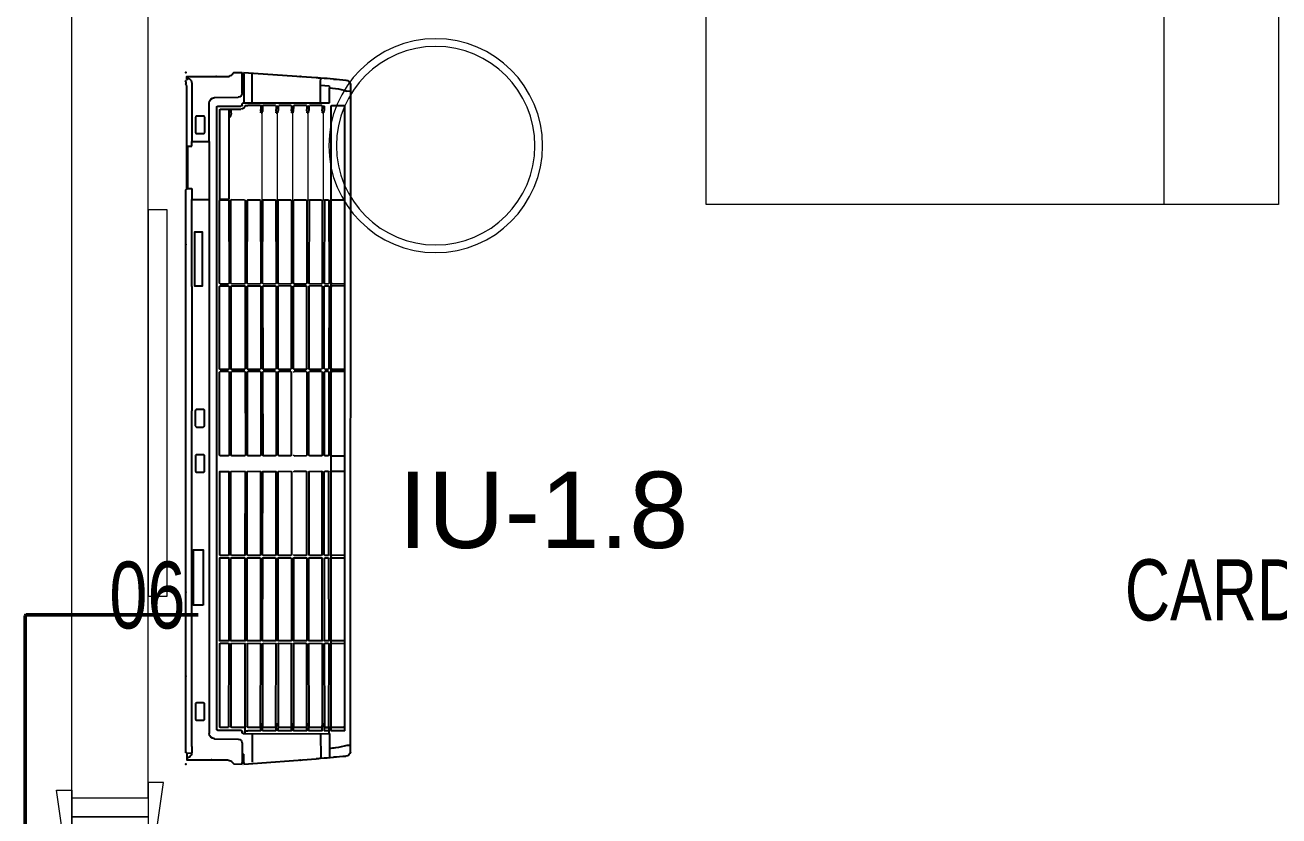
# Model space of a CAD drawing. Header units: millimetres. Extents: x -160614 to 59925, y -157025 to 0.
# Drawn here: x -115069 to -113427, y -108286 to -107251 of the extents above; entities that cross this region are included whole.
import ezdxf

# ---------------------------------------------------------------- set-up
doc = ezdxf.new("R2010")
doc.units = ezdxf.units.MM
doc.header["$LTSCALE"] = 8
doc.linetypes.add('HIDDEN', pattern=[9.525, 6.35, -3.175])
doc.layers.get('0').update_dxf_attribs({"color": 9, "lineweight": 5})
for name, color, linetype, lineweight in [('72_EGR_BASE_TEXT', 9, 'Continuous', 5), ('72_EGR_EQP_TAG', 9, 'Continuous', 5), ('LOADING', 9, 'Continuous', 5), ('Walls', 9, 'Continuous', 5), ('Wooden Joinery', 9, 'Continuous', 5)]:
    doc.layers.add(name, color=color, linetype=linetype, lineweight=lineweight)
for name, color, linetype in [('A-Wall-cmu-patt', 9, 'Continuous'), ('DVM_INDOOR', 9, 'Continuous'), ('DVM_UNIT_BP', 9, 'Continuous'), ('DVM_UNIT_DP', 9, 'Continuous'), ('DVM_UNIT_LP', 9, 'Continuous'), ('REF', 42, 'Continuous')]:
    doc.layers.add(name, color=color, linetype=linetype)
doc.layers.get('0').off()
doc.layers.get('0').freeze()
doc.styles.add('ARIAL', font='arial.ttf')
doc.styles.add('X3G_ENTITY_257CFD', font='swisscl.ttf', dxfattribs={"height": 200})
doc.styles.add('X3G_ENTITY_258862', font='swisscl.ttf', dxfattribs={"height": 200})

# ---------------------------------------------------------------- blocks, each defined once
blk = doc.blocks.new('A$C72370EFE')
at = {"layer": 'Wooden Joinery'}
for p, q in [((-0.01, -0.03), (-0.01, -0.07)), ((0, -0.03), (-0.01, -0.03)), ((0.04, -0.03), (0.05, -0.03)), ((0.05, -0.03), (0.05, -0.07)), ((-0.01, -0.04), (-0.02, -0.04)), ((0.05, -0.04), (0.06, -0.04)), ((-0.01, -0.06), (-0.02, -0.06)), ((0.05, -0.06), (0.06, -0.06)), ((-0.05, -0.07), (-0.05, -0.16)), ((-0.03, -0.07), (-0.03, -0.16)), ((0, -0.07), (-0.01, -0.07)), ((0.04, -0.07), (0.05, -0.07)), ((0.07, -0.07), (0.07, -0.16)), ((0.09, -0.07), (0.09, -0.16)), ((-0.01, -0.17), (-0.02, -0.17)), ((-0.01, -0.17), (-0.01, -0.19)), ((0.05, -0.17), (0.06, -0.17)), ((0.05, -0.17), (0.05, -0.19)), ((-0.01, -0.19), (-0.02, -0.19)), ((0.05, -0.19), (0.06, -0.19))]:
    blk.add_line(p, q, dxfattribs=at)
for centre, radius, start, end in [((-0.02, -0.07), 0.03, 90, 180), ((0.06, -0.07), 0.03, 0, 90), ((-0.02, -0.07), 0.01, 90, 180), ((0.06, -0.07), 0.01, 0, 90), ((-0.02, -0.16), 0.03, 180, 270), ((-0.02, -0.16), 0.01, 180, 270), ((0.06, -0.16), 0.01, 270, 0), ((0.06, -0.16), 0.03, 270, 0)]:
    blk.add_arc(centre, radius, start, end, dxfattribs=at)
blk = doc.blocks.new('A$C5DAD61B4')
at = {"layer": 'Wooden Joinery'}
for points in [[(80, 959.1), (80, 969.1), (10, 979.1), (10, 959.1)], [(940, 959.1), (940, 969.1), (1010, 979.1), (1010, 959.1)], [(70, 859.1), (70, 849.1), (0, 839.1), (0, 859.1)], [(120, 859.1), (120, 0), (80, 0), (80, 859.1)], [(950, 859.1), (950, 849.1), (1020, 839.1), (1020, 859.1)]]:
    blk.add_lwpolyline(points, close=True, dxfattribs=at)
for points in [[(45, 859.1), (45, 959.1), (20, 959.1), (20, 859.1), (45, 859.1)], [(45, 859.1), (80, 859.1), (80, 899.1), (90, 899.1), (90, 959.1), (45, 959.1), (45, 859.1)], [(975, 859.1), (940, 859.1), (940, 899.1), (930, 899.1), (930, 959.1), (975, 959.1), (975, 859.1)], [(975, 859.1), (975, 959.1), (1000, 959.1), (1000, 859.1), (975, 859.1)]]:
    blk.add_lwpolyline(points, dxfattribs=at)
blk.add_arc((80, 859.1), 860, 272.666, 0, dxfattribs=at)
at = {"layer": 'Wooden Joinery', "xscale": 999.9999999998854, "yscale": 999.9999999998854, "zscale": 999.9999999998854, "rotation": 180}
blk.add_blockref('A$C72370EFE', (120, 0), dxfattribs=at)
blk = doc.blocks.new('WM00001-P')
at = {"layer": 'LOADING'}
for radius in [0.14, 0.13]:
    blk.add_circle((0, 0), radius, dxfattribs=at)
blk = doc.blocks.new('GF21043-P')
for p, q in [((0.8, 0.75), (-0.8, 0.75)), ((-0.8, 0.75), (-0.8, 0)), ((-0.8, 0), (0.8, 0))]:
    blk.add_line(p, q)
at = {"linetype": 'HIDDEN'}
blk.add_line((-0.8, 0.6), (-0.4, 0.6), dxfattribs=at)
blk = doc.blocks.new('GF1')
at = {"layer": 'LOADING', "color": 9}
blk.add_lwpolyline([(-114907.8, -107998.7), (-114882.8, -107998.7), (-114882.8, -107492.7), (-114907.8, -107492.7), (-114907.8, -107998.7)], dxfattribs=at)
at = {"layer": 'Walls', "color": 9}
for p, q in [((-115007.8, -108262.6), (-115007.8, -105742.6)), ((-114907.8, -108262.6), (-114907.8, -105842.6)), ((-115007.8, -108262.6), (-114907.8, -108262.6))]:
    blk.add_line(p, q, dxfattribs=at)
at = {"layer": 'LOADING', "color": 9, "extrusion": (-2.34183e-18, -2.24019e-05, 1), "xscale": -1000, "yscale": 1000, "zscale": 1000, "rotation": 270}
blk.add_blockref('GF21043-P', (-114176.9, -106685.9, 2.4), dxfattribs=at)
at = {"layer": 'LOADING', "color": 9, "extrusion": (2.33844e-18, 2.24019e-05, -1), "xscale": 1000, "yscale": 1000, "zscale": 1000, "rotation": 90.0000000000004}
blk.add_blockref('WM00001-P', (114531.1, -107408.8, -2.4), dxfattribs=at)
at = {"layer": 'Wooden Joinery', "color": 9, "rotation": 89.99999999999999}
blk.add_blockref('A$C5DAD61B4', (-114048.7, -109262.6), dxfattribs=at)
at = {"layer": '72_EGR_BASE_TEXT', "color": 9, "insert": (-112808.3, -107950.3, 0), "char_height": 80, "attachment_point": 2, "style": 'X3G_ENTITY_258862'}
blk.add_mtext('CARDIAC CONSULT/EXAM ROOM/ECG (2)', dxfattribs=at)
at = {"layer": '72_EGR_EQP_TAG', "color": 9, "insert": (-114908.7, -107953.3), "char_height": 87.47, "attachment_point": 2, "style": 'X3G_ENTITY_257CFD'}
blk.add_mtext('06', dxfattribs=at)
blk = doc.blocks.new('mmmm')
at = {"layer": 'DVM_INDOOR', "color": 0}
for p, q in [((118.976, -9.253), (118.9859, -9.2529)), ((118.9859, -9.2529), (118.9859, -9.2549)), ((118.9859, -9.2549), (118.9879, -9.2548)), ((118.9859, -9.2775), (118.9859, -9.2549)), ((118.9879, -9.2529), (119.0741, -9.259)), ((118.9879, -9.2548), (118.9879, -9.2529)), ((118.9879, -9.2548), (118.9879, -9.2648)), ((118.9979, -9.2891), (118.9979, -9.2551)), ((119.0795, -9.289), (119.0797, -9.2602)), ((119.09, -9.2892), (119.0901, -9.2615)), ((118.9199, -9.2661), (118.9184, -9.2661)), ((118.9184, -9.2661), (118.9184, -9.938)), ((118.9199, -9.2661), (118.9254, -9.266)), ((118.9258, -9.2739), (118.9256, -9.2679)), ((118.9258, -9.2739), (118.9258, -9.6742)), ((118.9859, -9.2648), (118.9879, -9.2648)), ((119.1145, -9.2751), (119.1107, -9.2751)), ((119.115, -10.0634), (119.1149, -9.2675)), ((118.9464, -9.9264), (118.9464, -9.2895)), ((118.9527, -9.283), (118.9809, -9.2825)), ((118.9564, -9.2934), (118.9844, -9.2931)), ((118.9879, -9.2891), (119.09, -9.2892)), ((118.9892, -9.2891), (118.9895, -9.3961)), ((118.9893, -9.2923), (118.9925, -9.2923)), ((119.0073, -9.2923), (118.9924, -9.2923)), ((119.008, -9.293), (119.0079, -9.2969)), ((119.0102, -9.293), (119.0102, -9.2961)), ((119.0255, -9.2923), (119.0107, -9.2923)), ((119.0262, -9.293), (119.0262, -9.2969)), ((119.0288, -9.293), (119.0288, -9.2961)), ((119.044, -9.2923), (119.0294, -9.2923)), ((119.0446, -9.293), (119.0446, -9.2969)), ((119.0469, -9.293), (119.0469, -9.2961)), ((119.0624, -9.2923), (119.0474, -9.2923)), ((119.0631, -9.293), (119.0631, -9.2969)), ((119.0653, -9.293), (119.0653, -9.2961)), ((119.0807, -9.2923), (119.0661, -9.2923)), ((119.0814, -9.293), (119.0814, -9.2969)), ((119.0838, -9.293), (119.0895, -9.293)), ((119.0838, -9.2961), (119.0838, -9.293)), ((119.0894, -9.2975), (119.0894, -9.2892)), ((118.9554, -9.2944), (118.9554, -10.0365)), ((118.9589, -9.3963), (118.9589, -9.2975)), ((118.9596, -9.2968), (118.9695, -9.2969)), ((118.9698, -9.2975), (118.9701, -9.3962)), ((118.9724, -9.3963), (118.9724, -9.2975)), ((118.9731, -9.2968), (118.9889, -9.2969)), ((118.9919, -9.3963), (118.9919, -9.2975)), ((118.9926, -9.2968), (119.0073, -9.2969)), ((119.0077, -9.2975), (119.008, -9.3961)), ((119.0083, -9.301), (119.0098, -9.301)), ((119.0102, -9.3963), (119.0102, -9.2975)), ((119.0109, -9.2968), (119.0256, -9.2969)), ((119.026, -9.2975), (119.0263, -9.3962)), ((119.0265, -9.301), (119.0284, -9.301)), ((119.0287, -9.3963), (119.0287, -9.2975)), ((119.0293, -9.2969), (119.0439, -9.2969)), ((119.0445, -9.2975), (119.0446, -9.3962)), ((119.045, -9.301), (119.0465, -9.301)), ((119.047, -9.3963), (119.0471, -9.2971)), ((119.0476, -9.2968), (119.0621, -9.2968)), ((119.0628, -9.2975), (119.063, -9.3963)), ((119.0634, -9.301), (119.065, -9.301)), ((119.0657, -9.2975), (119.0654, -9.3962)), ((119.066, -9.2968), (119.0808, -9.2969)), ((119.0813, -9.3962), (119.0814, -9.2973)), ((119.0817, -9.301), (119.0833, -9.301)), ((119.0836, -9.2975), (119.0834, -9.2993)), ((119.0838, -9.2971), (119.0838, -9.2961)), ((119.0895, -9.2961), (119.0838, -9.2961)), ((119.0838, -9.3963), (119.0839, -9.297)), ((119.0843, -9.2968), (119.0886, -9.2968)), ((119.0894, -9.2975), (119.0895, -9.3962)), ((119.0925, -9.2969), (119.1069, -9.2969)), ((118.9596, -9.3969), (118.9694, -9.3969)), ((118.9731, -9.3969), (118.9888, -9.3968)), ((118.9926, -9.3969), (119.0073, -9.3968)), ((119.0109, -9.3969), (119.0256, -9.3968)), ((119.0294, -9.3969), (119.0439, -9.3968)), ((119.0477, -9.3969), (119.0623, -9.3969)), ((119.0661, -9.3969), (119.0807, -9.3968)), ((119.0845, -9.3969), (119.0888, -9.3969)), ((119.093, -9.3969), (119.1074, -9.3968)), ((118.9589, -9.4983), (118.9589, -9.4003)), ((118.9694, -9.3998), (118.9596, -9.3998)), ((118.9701, -9.4005), (118.9701, -9.4982)), ((118.9724, -9.4005), (118.9724, -9.4982)), ((118.9888, -9.3997), (118.9731, -9.3998)), ((118.9895, -9.4003), (118.9895, -9.4982)), ((118.9919, -9.4005), (118.9919, -9.4982)), ((119.0073, -9.3997), (118.9926, -9.3998)), ((119.008, -9.4003), (119.008, -9.4982)), ((119.0102, -9.4005), (119.0103, -9.4982)), ((119.0256, -9.3997), (119.0109, -9.3998)), ((119.0263, -9.4003), (119.0263, -9.4982)), ((119.0287, -9.4005), (119.0287, -9.4982)), ((119.0439, -9.3997), (119.0294, -9.3998)), ((119.0446, -9.4983), (119.0446, -9.4003)), ((119.047, -9.4982), (119.047, -9.4005)), ((119.0623, -9.3998), (119.0477, -9.3998)), ((119.063, -9.4984), (119.063, -9.4004)), ((119.0654, -9.4005), (119.0654, -9.4982)), ((119.0807, -9.3997), (119.0661, -9.3998)), ((119.0814, -9.4003), (119.0813, -9.4983)), ((119.0837, -9.4982), (119.0838, -9.4005)), ((119.0888, -9.3998), (119.0845, -9.3998)), ((119.0895, -9.4004), (119.0894, -9.4983)), ((119.1074, -9.3997), (119.093, -9.3998)), ((118.9589, -9.6014), (118.9589, -9.5025)), ((118.9596, -9.4989), (118.9694, -9.4989)), ((118.9694, -9.5018), (118.9596, -9.5018)), ((118.9701, -9.5025), (118.9701, -9.6015)), ((118.9724, -9.5025), (118.9724, -9.6014)), ((118.9731, -9.4989), (118.9888, -9.4988)), ((118.9888, -9.5017), (118.9731, -9.5018)), ((118.9895, -9.5023), (118.9896, -9.6014)), ((118.9919, -9.5025), (118.9919, -9.6014)), ((118.9926, -9.4989), (119.0073, -9.4988)), ((119.0073, -9.5017), (118.9926, -9.5018)), ((119.008, -9.5023), (119.008, -9.6014)), ((119.0102, -9.5025), (119.0103, -9.6014)), ((119.0109, -9.4989), (119.0256, -9.4988)), ((119.0256, -9.5017), (119.0109, -9.5018)), ((119.0263, -9.5023), (119.0262, -9.6014)), ((119.0287, -9.5025), (119.0288, -9.6014)), ((119.0294, -9.4989), (119.0439, -9.4988)), ((119.0439, -9.5017), (119.0294, -9.5018)), ((119.0447, -9.6014), (119.0446, -9.5023)), ((119.0477, -9.4989), (119.0623, -9.4989)), ((119.0622, -9.5017), (119.0478, -9.5018)), ((119.0629, -9.5023), (119.0629, -9.6013)), ((119.0654, -9.6014), (119.0654, -9.5025)), ((119.0661, -9.4989), (119.0806, -9.4989)), ((119.0806, -9.5017), (119.0661, -9.5018)), ((119.0813, -9.5023), (119.0813, -9.6015)), ((119.0837, -9.5024), (119.0838, -9.6015)), ((119.0844, -9.4988), (119.0887, -9.4988)), ((119.0887, -9.5017), (119.0844, -9.5017)), ((119.0894, -9.5023), (119.0894, -9.6013)), ((119.093, -9.4989), (119.1074, -9.4988)), ((119.1077, -9.5019), (119.093, -9.5018)), ((118.9596, -9.602), (118.9694, -9.602)), ((118.9731, -9.6021), (118.9888, -9.602)), ((118.9926, -9.6021), (119.0073, -9.602)), ((119.011, -9.602), (119.0255, -9.602)), ((119.0295, -9.6021), (119.044, -9.602)), ((119.0478, -9.6021), (119.0623, -9.6021)), ((119.0661, -9.6021), (119.0807, -9.602)), ((119.0845, -9.6021), (119.0887, -9.6021)), ((119.0929, -9.6023), (119.1074, -9.6022)), ((118.9589, -9.6214), (118.9589, -9.7204)), ((118.9596, -9.6208), (118.9694, -9.6208)), ((118.9701, -9.7204), (118.9701, -9.6214)), ((118.9701, -9.7204), (118.9701, -9.6214)), ((118.9724, -9.7204), (118.9724, -9.6215)), ((118.9731, -9.6208), (118.9888, -9.6208)), ((118.9895, -9.7206), (118.9896, -9.6215)), ((118.9919, -9.7204), (118.9919, -9.6215)), ((118.9926, -9.6208), (119.0073, -9.6209)), ((119.008, -9.7205), (119.008, -9.6214)), ((119.0102, -9.7204), (119.0103, -9.6215)), ((119.011, -9.6208), (119.0255, -9.6209)), ((119.0263, -9.7205), (119.0262, -9.6215)), ((119.0288, -9.6214), (119.0287, -9.7204)), ((119.0295, -9.6208), (119.044, -9.6208)), ((119.0447, -9.6214), (119.0446, -9.7205)), ((119.0478, -9.6207), (119.0623, -9.6208)), ((119.0629, -9.7205), (119.0629, -9.6215)), ((119.0654, -9.6214), (119.0654, -9.7203)), ((119.0661, -9.6208), (119.0807, -9.6208)), ((119.0813, -9.7205), (119.0813, -9.6214)), ((119.0837, -9.7204), (119.0838, -9.6214)), ((119.0845, -9.6208), (119.0887, -9.6208)), ((119.0894, -9.7205), (119.0894, -9.6215)), ((119.0929, -9.6206), (119.1074, -9.6206)), ((118.9258, -9.8224), (118.9258, -9.6742)), ((118.9589, -9.7246), (118.9589, -9.8225)), ((118.9694, -9.7211), (118.9596, -9.7211)), ((118.9596, -9.7239), (118.9694, -9.7239)), ((118.9701, -9.8224), (118.9701, -9.7246)), ((118.9701, -9.8224), (118.9701, -9.7246)), ((118.9724, -9.8224), (118.9724, -9.7246)), ((118.9888, -9.7211), (118.9731, -9.7211)), ((118.9731, -9.7239), (118.9888, -9.724)), ((118.9895, -9.8226), (118.9895, -9.7247)), ((118.9919, -9.8224), (118.9919, -9.7246)), ((119.0073, -9.7211), (118.9926, -9.7211)), ((118.9926, -9.7239), (119.0073, -9.724)), ((119.008, -9.8225), (119.008, -9.7246)), ((119.0102, -9.8224), (119.0103, -9.7246)), ((119.0256, -9.7211), (119.0109, -9.7211)), ((119.0109, -9.7239), (119.0256, -9.724)), ((119.0263, -9.8225), (119.0263, -9.7246)), ((119.0287, -9.7246), (119.0287, -9.8224)), ((119.0439, -9.7211), (119.0294, -9.7211)), ((119.0294, -9.7239), (119.0439, -9.724)), ((119.0446, -9.7245), (119.0446, -9.8225)), ((119.047, -9.7246), (119.047, -9.8224)), ((119.0477, -9.7239), (119.0623, -9.7239)), ((119.0622, -9.7211), (119.0478, -9.7211)), ((119.063, -9.7245), (119.063, -9.8224)), ((119.0654, -9.8224), (119.0654, -9.7246)), ((119.0806, -9.7211), (119.0661, -9.721)), ((119.0661, -9.7239), (119.0806, -9.724)), ((119.0814, -9.8225), (119.0813, -9.7245)), ((119.0837, -9.7246), (119.0838, -9.8224)), ((119.0887, -9.7211), (119.0844, -9.7211)), ((119.0844, -9.724), (119.0887, -9.724)), ((119.0895, -9.8224), (119.0894, -9.7246)), ((119.1077, -9.721), (119.093, -9.7211)), ((119.093, -9.7239), (119.1074, -9.724)), ((118.9184, -9.7858), (118.9184, -9.9307)), ((118.9258, -9.8224), (118.9258, -9.9264)), ((118.9589, -9.8266), (118.9589, -9.9253)), ((118.9694, -9.8231), (118.9596, -9.8231)), ((118.9596, -9.8259), (118.9694, -9.8259)), ((118.9698, -9.9253), (118.9701, -9.8266)), ((118.9698, -9.9253), (118.9701, -9.8266)), ((118.9724, -9.8266), (118.9724, -9.9253)), ((118.9888, -9.8231), (118.9731, -9.8231)), ((118.9731, -9.8259), (118.9888, -9.826)), ((118.9893, -9.9251), (118.9895, -9.8267)), ((118.9919, -9.8266), (118.992, -9.9251)), ((119.0073, -9.8231), (118.9926, -9.8231)), ((118.9926, -9.8259), (119.0073, -9.826)), ((119.0078, -9.9252), (119.008, -9.8267)), ((119.0102, -9.8266), (119.0104, -9.9251)), ((119.0256, -9.8231), (119.0109, -9.8231)), ((119.0109, -9.8259), (119.0256, -9.826)), ((119.026, -9.9251), (119.0263, -9.8266)), ((119.0287, -9.8266), (119.0288, -9.9251)), ((119.0439, -9.8232), (119.0294, -9.8231)), ((119.0294, -9.8259), (119.0439, -9.826)), ((119.0445, -9.9251), (119.0446, -9.8266)), ((119.047, -9.8266), (119.0472, -9.9251)), ((119.0623, -9.823), (119.0477, -9.8231)), ((119.0477, -9.8259), (119.0623, -9.8259)), ((119.0628, -9.9252), (119.063, -9.8266)), ((119.0657, -9.9253), (119.0654, -9.8266)), ((119.0807, -9.8232), (119.0661, -9.8231)), ((119.0661, -9.8259), (119.0807, -9.8261)), ((119.0812, -9.9251), (119.0813, -9.8266)), ((119.0839, -9.9251), (119.0838, -9.8265)), ((119.0888, -9.8231), (119.0845, -9.8231)), ((119.0845, -9.8259), (119.0888, -9.826)), ((119.0894, -9.9252), (119.0895, -9.8266)), ((119.1074, -9.8232), (119.093, -9.8231)), ((119.093, -9.8259), (119.1074, -9.826)), ((118.9256, -9.9393), (118.9256, -9.9264)), ((118.9256, -9.9264), (118.9464, -9.9264)), ((118.9464, -9.9955), (118.9464, -9.9264)), ((118.9589, -10.0333), (118.9589, -9.9253)), ((118.9589, -9.9267), (118.9702, -9.9267)), ((118.9596, -9.926), (118.9695, -9.9259)), ((118.9702, -9.9267), (118.9702, -10.0334)), ((118.9731, -9.9262), (118.9886, -9.9258)), ((118.9927, -9.9258), (119.0075, -9.9258)), ((119.0111, -9.9258), (119.0253, -9.9258)), ((119.0296, -9.9258), (119.0437, -9.9258)), ((119.0478, -9.9258), (119.0621, -9.9258)), ((119.0664, -9.9258), (119.0805, -9.926)), ((119.0846, -9.9258), (119.0887, -9.9258)), ((119.0925, -9.9259), (119.1069, -9.9259)), ((118.9184, -9.938), (118.9209, -9.9396)), ((118.9199, -9.9389), (118.9199, -10.0614)), ((118.9209, -9.9394), (118.9256, -9.9393)), ((118.9209, -9.9394), (118.9209, -9.9899)), ((118.9209, -9.9899), (118.9256, -9.99)), ((118.9256, -9.99), (118.9256, -9.9954)), ((118.9256, -9.9954), (118.9464, -9.9955)), ((118.9258, -10.0638), (118.9258, -9.9954)), ((118.9464, -9.9955), (118.9464, -10.0413)), ((118.9705, -10.0254), (118.9722, -10.0254)), ((118.9564, -10.0375), (118.9844, -10.0377)), ((118.9596, -10.034), (118.9695, -10.0341)), ((118.9695, -10.0341), (118.9731, -10.0341)), ((118.9702, -10.0341), (118.9701, -10.0295)), ((118.9724, -10.0341), (118.9724, -10.0303)), ((118.9731, -10.0341), (118.9844, -10.0342)), ((118.9879, -10.0418), (119.09, -10.0416)), ((118.9879, -10.0533), (118.9879, -10.0418)), ((118.9893, -10.0384), (118.9925, -10.0384)), ((119.0073, -10.0384), (118.9924, -10.0384)), ((118.9979, -10.0418), (118.9979, -10.0758)), ((119.0073, -10.0385), (119.0109, -10.0385)), ((119.008, -10.0377), (119.0079, -10.0339)), ((119.0083, -10.0297), (119.0098, -10.0297)), ((119.0102, -10.0377), (119.0102, -10.0347)), ((119.0255, -10.0384), (119.0107, -10.0384)), ((119.0262, -10.0377), (119.0262, -10.0339)), ((119.0265, -10.0297), (119.0284, -10.0297)), ((119.0288, -10.0377), (119.0288, -10.0347)), ((119.044, -10.0384), (119.0294, -10.0384)), ((119.0446, -10.0377), (119.0446, -10.0339)), ((119.045, -10.0297), (119.0465, -10.0297)), ((119.0469, -10.0377), (119.0469, -10.0347)), ((119.0624, -10.0384), (119.0474, -10.0384)), ((119.0631, -10.0377), (119.0631, -10.0339)), ((119.0634, -10.0297), (119.065, -10.0297)), ((119.0653, -10.0377), (119.0653, -10.0347)), ((119.0807, -10.0384), (119.0661, -10.0384)), ((119.0795, -10.0418), (119.0795, -10.0667)), ((119.0814, -10.0377), (119.0814, -10.0339)), ((119.0817, -10.0297), (119.0833, -10.0297)), ((119.0836, -10.0377), (119.0836, -10.0347)), ((119.09, -10.0416), (119.09, -10.0596)), ((118.9527, -10.0478), (118.9809, -10.0483)), ((118.9859, -10.0533), (118.9859, -10.0765)), ((118.9879, -10.076), (118.9879, -10.0533)), ((119.1107, -10.0558), (119.1145, -10.0557)), ((118.9184, -10.0667), (118.9184, -10.0642)), ((118.9209, -10.0704), (118.9192, -10.0688)), ((118.9212, -10.0704), (118.9212, -10.0729)), ((118.9879, -10.0779), (119.0741, -10.0719)), ((119.0795, -10.0626), (119.0896, -10.062)), ((119.0795, -10.0667), (119.0797, -10.0707)), ((119.0896, -10.062), (119.09, -10.0596)), ((119.09, -10.0596), (119.0972, -10.0587)), ((118.976, -10.0778), (118.9859, -10.0779)), ((118.9859, -10.076), (118.9879, -10.076)), ((118.9859, -10.0779), (118.9859, -10.076)), ((118.9879, -10.076), (118.9879, -10.0779))]:
    blk.add_line(p, q, dxfattribs=at)
at = {"layer": 'DVM_INDOOR', "color": 0, "lineweight": 0}
for p, q in [((119.0091, -10.0297), (119.0091, -9.9253)), ((119.0275, -10.0297), (119.0275, -9.9253)), ((119.0458, -10.0297), (119.0458, -9.9253)), ((119.0642, -10.0297), (119.0642, -9.9253)), ((119.0825, -10.0297), (119.0825, -9.9253))]:
    blk.add_line(p, q, dxfattribs=at)
at = {"layer": 'DVM_INDOOR', "color": 0}
for points in [[(118.9199, -9.2661), (118.9199, -9.2579), (118.9672, -9.2579, 0.126177), (118.972, -9.2567, 0.12288), (118.9756, -9.2534, -0.148162), (118.976, -9.253, 0.963175)], [(119.0922, -9.2933), (119.0922, -10.0375, 0.416565), (119.0933, -10.0386), (119.107, -10.0386, 0.414175), (119.1081, -10.0375), (119.1081, -9.2933, 0.414221), (119.107, -9.2923), (119.0933, -9.2923, 0.410074), (119.0922, -9.2933, 0.410074)], [(118.9301, -9.3246), (118.9301, -9.3064, -0.402614), (118.9312, -9.3052), (118.9397, -9.3052, -0.444927), (118.9409, -9.3064), (118.9409, -9.3246, -0.414234), (118.9397, -9.3257), (118.9312, -9.3257, -0.442551), (118.9301, -9.3246)], [(118.9301, -9.6205), (118.9301, -9.6023, -0.402614), (118.9312, -9.6012), (118.9397, -9.6012, -0.444927), (118.9409, -9.6023), (118.9409, -9.6205, -0.414234), (118.9397, -9.6217), (118.9312, -9.6217, -0.442551), (118.9301, -9.6205)], [(118.9299, -9.6744), (118.9299, -9.6565, -0.414214), (118.9314, -9.6549), (118.9393, -9.6549, -0.414209), (118.9409, -9.6565), (118.9409, -9.6744, -0.414214), (118.9393, -9.6759), (118.9314, -9.6759, -0.414219), (118.9299, -9.6744, 0.000008)], [(118.9303, -10.0245), (118.9303, -10.0063, -0.402614), (118.9314, -10.0052), (118.9399, -10.0052, -0.444927), (118.9411, -10.0063), (118.9411, -10.0245, -0.414234), (118.9399, -10.0257), (118.9314, -10.0257, -0.442551), (118.9303, -10.0245)], [(118.9199, -10.0694), (118.9199, -10.0729), (118.9672, -10.0729, -0.126177), (118.972, -10.0741, -0.12288), (118.9756, -10.0775, 0.141469), (118.976, -10.0778)]]:
    blk.add_lwpolyline(points, format="xyb", dxfattribs=at)
for points in [[(118.9394, -9.4424), (118.9279, -9.4424), (118.9279, -9.5084), (118.9394, -9.5084), (118.9394, -9.4424)], [(118.9294, -9.8234), (118.9384, -9.8234), (118.9384, -9.8875), (118.9288, -9.8875), (118.9288, -9.8234), (118.9294, -9.8234)]]:
    blk.add_lwpolyline(points, dxfattribs=at)
for centre, radius, start, end in [((118.9205, -9.2649), 0.00455, 45.592, 97.4615), ((118.9171, -9.2669), 0.00836, 6.8563, 39.8032), ((119.0737, -9.2806), 0.0216, 73.7089, 88.9315), ((119.168, -8.14), 1.1233, 265.4925, 266.2639), ((119.082, -9.5193), 0.2587, 83.9088, 87.1481), ((119.1094, -9.2677), 0.00561, 2.2363, 89.2683), ((118.9129, -9.2679), 0.0127, 359.9693, 8.9907), ((118.9809, -9.2775), 0.005, 270.9997, 0.0003), ((119.0697, -9.4707), 0.2004, 82.0967, 84.2913), ((119.0894, -9.3405), 0.0688, 71.9785, 83.5049), ((118.9529, -9.2895), 0.0065, 91, 180), ((118.9564, -9.2944), 0.001, 90.4983, 180.0001), ((118.9843, -9.2916), 0.00153, 270.9361, 8.4075), ((118.9879, -9.2911), 0.00202, 90.261, 186.5127), ((119.0073, -9.293), 0.00069, 359.1823, 89.6277), ((119.0109, -9.293), 0.000701, 103.0528, 180.0438), ((119.0255, -9.293), 0.00069, 359.1823, 89.6277), ((119.0295, -9.293), 0.000701, 103.0528, 180.0438), ((119.0439, -9.293), 0.00069, 359.1823, 89.6277), ((119.0476, -9.293), 0.000701, 103.0528, 180.0438), ((119.0624, -9.293), 0.00069, 359.1823, 89.6277), ((119.066, -9.293), 0.000701, 103.0528, 180.0438), ((119.0807, -9.293), 0.00069, 359.1823, 89.6277), ((118.9596, -9.2975), 0.00069, 89.1505, 180.3497), ((118.9691, -9.2976), 0.00071, 0.7783, 60.0916), ((118.9731, -9.2975), 0.00069, 89.1505, 180.3497), ((118.9885, -9.2975), 0.00071, 0.7783, 60.0916), ((118.9926, -9.2975), 0.00069, 89.1505, 180.3497), ((119.007, -9.2975), 0.00071, 0.7783, 60.0916), ((119.0427, -9.2948), 0.0348, 183.3813, 187.2101), ((119.005, -9.3001), 0.0033, 358.4879, 15.9436), ((119.0335, -9.3), 0.0253, 180.2932, 182.236), ((119.0203, -9.3008), 0.0105, 171.697, 181.0717), ((118.9994, -9.2969), 0.0108, 347.004, 4.1898), ((119.0109, -9.2975), 0.00069, 89.1505, 180.3497), ((119.0253, -9.2975), 0.00071, 0.7783, 60.0916), ((119.0252, -9.2975), 0.00071, 0.7783, 60.0916), ((119.061, -9.2948), 0.0348, 183.3813, 187.2101), ((119.0232, -9.3001), 0.0033, 358.4879, 15.9436), ((119.0518, -9.3), 0.0253, 180.2932, 182.236), ((119.0389, -9.3008), 0.0105, 171.697, 181.0717), ((119.018, -9.2969), 0.0108, 347.004, 4.1898), ((119.0295, -9.2975), 0.00069, 89.1505, 180.3497), ((119.0439, -9.2975), 0.000596, 357.8507, 94.9045), ((119.0794, -9.2948), 0.0348, 183.3813, 187.2101), ((119.0417, -9.3001), 0.0033, 358.4879, 15.9436), ((119.0702, -9.3), 0.0253, 180.2932, 182.236), ((119.057, -9.3008), 0.0105, 171.697, 181.0717), ((119.0361, -9.2969), 0.0108, 347.004, 4.1898), ((119.0476, -9.2975), 0.00069, 89.1505, 180.3497), ((119.0621, -9.2975), 0.000694, 359.4649, 88.8459), ((119.0624, -9.2975), 0.000596, 357.8507, 94.9045), ((119.0978, -9.2948), 0.0348, 183.3813, 187.2101), ((119.0601, -9.3001), 0.0033, 358.4879, 15.9436), ((119.0887, -9.3), 0.0253, 180.2932, 182.236), ((119.0754, -9.3008), 0.0105, 171.697, 181.0717), ((119.0546, -9.2969), 0.0108, 347.004, 4.1898), ((119.066, -9.2975), 0.00069, 89.1505, 180.3497), ((119.0663, -9.2975), 0.000621, 79.5705, 188.1736), ((119.0808, -9.2975), 0.000596, 357.8507, 94.9045), ((119.1161, -9.2948), 0.0348, 183.3813, 187.2101), ((119.0784, -9.3001), 0.0033, 358.4879, 15.9436), ((119.107, -9.3), 0.0253, 180.2932, 182.236), ((119.0937, -9.3008), 0.0105, 171.697, 181.0717), ((119.0843, -9.2975), 0.00069, 89.1505, 180.3497), ((119.0887, -9.2975), 0.000669, 356.355, 100.698), ((119.0926, -9.2973), 0.000346, 93.4268, 172.5174), ((119.107, -9.2978), 0.000875, 349.6348, 100.4326), ((118.9596, -9.3962), 0.0007, 185.5752, 270.0175), ((118.9694, -9.3962), 0.000701, 270.4471, 350.0993), ((118.9731, -9.3962), 0.0007, 185.5752, 270.0175), ((118.9888, -9.3961), 0.000701, 270.4471, 350.0993), ((118.9926, -9.3962), 0.0007, 185.5752, 270.0175), ((119.0073, -9.3961), 0.000701, 270.4471, 350.0993), ((119.0109, -9.3962), 0.0007, 185.5752, 270.0175), ((119.0256, -9.3961), 0.000701, 270.4471, 350.0993), ((119.0294, -9.3962), 0.0007, 185.5752, 270.0175), ((119.0439, -9.3961), 0.000701, 270.4471, 350.0993), ((119.0477, -9.3962), 0.0007, 185.5752, 270.0175), ((119.0623, -9.3962), 0.000702, 270.4596, 355.78), ((119.0661, -9.3962), 0.0007, 185.5752, 270.0175), ((119.0807, -9.3961), 0.000701, 270.4471, 350.0993), ((119.0845, -9.3962), 0.0007, 185.5752, 270.0175), ((119.0888, -9.3962), 0.000701, 270.4471, 350.0993), ((119.093, -9.3961), 0.000782, 194.2991, 276.1126), ((119.1074, -9.3961), 0.000701, 270.4471, 350.0993), ((118.9596, -9.4005), 0.0007, 89.9616, 179.9565), ((118.9694, -9.4005), 0.0007, 5.6771, 86.5518), ((118.9731, -9.4005), 0.0007, 89.9616, 179.9565), ((118.9888, -9.4004), 0.0007, 5.6771, 86.5518), ((118.9926, -9.4005), 0.0007, 89.9616, 179.9565), ((119.0073, -9.4004), 0.0007, 5.6771, 86.5518), ((119.0109, -9.4005), 0.0007, 89.9616, 179.9565), ((119.0256, -9.4004), 0.0007, 5.6771, 86.5518), ((119.0294, -9.4005), 0.0007, 89.9616, 179.9565), ((119.0439, -9.4004), 0.0007, 5.6771, 86.5518), ((119.0477, -9.4005), 0.0007, 89.9616, 179.9565), ((119.0623, -9.4005), 0.0007, 5.6771, 86.5518), ((119.0661, -9.4005), 0.0007, 89.9616, 179.9565), ((119.0807, -9.4004), 0.0007, 5.6771, 86.5518), ((119.0845, -9.4005), 0.0007, 89.9616, 179.9565), ((119.0888, -9.4005), 0.0007, 5.6771, 86.5518), ((119.0929, -9.4005), 0.0007, 78.96, 187.6274), ((119.1074, -9.4004), 0.0007, 5.6771, 86.5518), ((118.9596, -9.4982), 0.0007, 185.5752, 270.0175), ((118.9596, -9.5025), 0.0007, 89.9616, 179.9565), ((118.9694, -9.4982), 0.000701, 270.4471, 350.0993), ((118.9694, -9.5025), 0.0007, 5.6771, 86.5518), ((118.9731, -9.4982), 0.0007, 185.5752, 270.0175), ((118.9731, -9.5025), 0.0007, 89.9616, 179.9565), ((118.9888, -9.4981), 0.000701, 270.4471, 350.0993), ((118.9888, -9.5024), 0.0007, 5.6771, 86.5518), ((118.9925, -9.4983), 0.000619, 174.0491, 272.9554), ((118.9926, -9.5025), 0.0007, 89.9616, 179.9565), ((119.0073, -9.4981), 0.000701, 270.4471, 350.0993), ((119.0073, -9.5024), 0.0007, 5.6771, 86.5518), ((119.0109, -9.5025), 0.0007, 89.9616, 179.9565), ((119.0109, -9.4983), 0.000619, 174.0491, 272.9554), ((119.0256, -9.4981), 0.000701, 270.4471, 350.0993), ((119.0256, -9.5024), 0.0007, 5.6771, 86.5518), ((119.0293, -9.4983), 0.000619, 174.0491, 272.9554), ((119.0294, -9.5025), 0.0007, 89.9616, 179.9565), ((119.0439, -9.4981), 0.000701, 270.4471, 350.0993), ((119.0439, -9.5024), 0.0007, 5.6771, 86.5518), ((119.0476, -9.4983), 0.000619, 174.0491, 272.9554), ((119.0478, -9.5025), 0.0007, 89.9616, 179.9565), ((119.0622, -9.5024), 0.0007, 5.6771, 86.5518), ((119.0623, -9.4982), 0.000701, 270.4471, 350.0993), ((119.0661, -9.4983), 0.000619, 174.0491, 272.9554), ((119.0661, -9.5025), 0.0007, 89.9616, 179.9565), ((119.0806, -9.4982), 0.000701, 270.4471, 350.0993), ((119.0806, -9.5024), 0.0007, 5.6771, 86.5518), ((119.0844, -9.4981), 0.0007, 185.5752, 270.0175), ((119.0844, -9.5024), 0.0007, 89.9616, 179.9565), ((119.0887, -9.4981), 0.000701, 270.4471, 350.0993), ((119.0887, -9.5024), 0.0007, 5.6771, 86.5518), ((119.093, -9.4981), 0.000782, 194.2991, 276.1126), ((119.0929, -9.5025), 0.0007, 78.96, 187.6274), ((118.9596, -9.6013), 0.0007, 185.5752, 270.0175), ((118.9694, -9.6013), 0.000701, 270.4471, 350.0993), ((118.9731, -9.6014), 0.0007, 185.5752, 270.0175), ((118.9888, -9.6013), 0.000701, 270.4471, 350.0993), ((118.9926, -9.6014), 0.0007, 185.5752, 270.0175), ((119.0073, -9.6013), 0.000701, 270.4471, 350.0993), ((119.011, -9.6013), 0.0007, 185.5752, 270.0175), ((119.0255, -9.6013), 0.000701, 270.4471, 350.0993), ((119.0295, -9.6014), 0.0007, 185.5752, 270.0175), ((119.044, -9.6013), 0.000701, 270.4471, 350.0993), ((119.0478, -9.6014), 0.0007, 185.5752, 270.0175), ((119.0623, -9.6014), 0.000701, 270.4471, 350.0993), ((119.0661, -9.6014), 0.0007, 185.5752, 270.0175), ((119.0807, -9.6014), 0.000657, 269.0568, 351.3167), ((119.0845, -9.6014), 0.0007, 185.5752, 270.0175), ((119.0885, -9.6012), 0.000912, 284.0068, 353.5205), ((119.0929, -9.6016), 0.0007, 185.5752, 270.0175), ((118.9596, -9.6215), 0.0007, 89.9825, 174.4248), ((118.9694, -9.6215), 0.000701, 9.9007, 89.5529), ((118.9694, -9.6215), 0.000701, 9.9007, 89.5529), ((118.9731, -9.6215), 0.0007, 89.9825, 174.4248), ((118.9888, -9.6215), 0.000701, 9.9007, 89.5529), ((118.9926, -9.6215), 0.0007, 89.9825, 174.4248), ((119.0073, -9.6216), 0.000701, 9.9007, 89.5529), ((119.011, -9.6215), 0.0007, 89.9825, 174.4248), ((119.0255, -9.6216), 0.000701, 9.9007, 89.5529), ((119.0295, -9.6215), 0.0007, 89.9825, 174.4248), ((119.044, -9.6215), 0.000701, 9.9007, 89.5529), ((119.0478, -9.6214), 0.0007, 89.9825, 174.4248), ((119.0623, -9.6215), 0.000701, 9.9007, 89.5529), ((119.0661, -9.6215), 0.0007, 89.9825, 174.4248), ((119.0807, -9.6215), 0.000657, 8.6833, 90.9432), ((119.0845, -9.6215), 0.0007, 89.9825, 174.4248), ((119.0885, -9.6216), 0.000912, 6.4795, 75.9932), ((119.0929, -9.6213), 0.0007, 89.9825, 174.4248), ((118.9596, -9.7204), 0.0007, 180.0435, 270.0384), ((118.9596, -9.7246), 0.0007, 89.9825, 174.4248), ((118.9694, -9.7246), 0.000701, 9.9007, 89.5529), ((118.9694, -9.7246), 0.000701, 9.9007, 89.5529), ((118.9694, -9.7204), 0.0007, 273.4482, 354.3229), ((118.9694, -9.7204), 0.0007, 273.4482, 354.3229), ((118.9731, -9.7204), 0.0007, 180.0435, 270.0384), ((118.9731, -9.7246), 0.0007, 89.9825, 174.4248), ((118.9888, -9.7247), 0.000701, 9.9007, 89.5529), ((118.9888, -9.7204), 0.0007, 273.4482, 354.3229), ((118.9926, -9.7204), 0.0007, 180.0435, 270.0384), ((118.9925, -9.7246), 0.000619, 87.0446, 185.9509), ((119.0073, -9.7204), 0.0007, 273.4482, 354.3229), ((119.0073, -9.7247), 0.000701, 9.9007, 89.5529), ((119.0109, -9.7204), 0.0007, 180.0435, 270.0384), ((119.0109, -9.7246), 0.000619, 87.0446, 185.9509), ((119.0256, -9.7247), 0.000701, 9.9007, 89.5529), ((119.0256, -9.7204), 0.0007, 273.4482, 354.3229), ((119.0294, -9.7204), 0.0007, 180.0435, 270.0384), ((119.0293, -9.7246), 0.000619, 87.0446, 185.9509), ((119.0439, -9.7204), 0.0007, 273.4482, 354.3229), ((119.0439, -9.7247), 0.000701, 9.9007, 89.5529), ((119.0476, -9.7246), 0.000619, 87.0446, 185.9509), ((119.0478, -9.7204), 0.0007, 180.0435, 270.0384), ((119.0622, -9.7204), 0.0007, 273.4482, 354.3229), ((119.0623, -9.7246), 0.000701, 9.9007, 89.5529), ((119.0661, -9.7203), 0.0007, 180.0435, 270.0384), ((119.0661, -9.7245), 0.000619, 87.0446, 185.9509), ((119.0806, -9.7247), 0.000701, 9.9007, 89.5529), ((119.0806, -9.7204), 0.0007, 273.4482, 354.3229), ((119.0844, -9.7204), 0.0007, 180.0435, 270.0384), ((119.0844, -9.7247), 0.0007, 89.9825, 174.4248), ((119.0887, -9.7204), 0.0007, 273.4482, 354.3229), ((119.0887, -9.7247), 0.000701, 9.9007, 89.5529), ((119.0929, -9.7204), 0.0007, 172.3726, 281.04), ((119.093, -9.7247), 0.000782, 83.8874, 165.7009), ((118.9596, -9.8224), 0.0007, 180.0435, 270.0384), ((118.9596, -9.8266), 0.0007, 89.9825, 174.4248), ((118.9694, -9.8266), 0.000701, 9.9007, 89.5529), ((118.9694, -9.8266), 0.000701, 9.9007, 89.5529), ((118.9694, -9.8224), 0.0007, 273.4482, 354.3229), ((118.9694, -9.8224), 0.0007, 273.4482, 354.3229), ((118.9731, -9.8224), 0.0007, 180.0435, 270.0384), ((118.9731, -9.8266), 0.0007, 89.9825, 174.4248), ((118.9888, -9.8267), 0.000701, 9.9007, 89.5529), ((118.9888, -9.8224), 0.0007, 273.4482, 354.3229), ((118.9926, -9.8224), 0.0007, 180.0435, 270.0384), ((118.9926, -9.8266), 0.0007, 89.9825, 174.4248), ((119.0073, -9.8224), 0.0007, 273.4482, 354.3229), ((119.0073, -9.8267), 0.000701, 9.9007, 89.5529), ((119.0109, -9.8224), 0.0007, 180.0435, 270.0384), ((119.0109, -9.8266), 0.0007, 89.9825, 174.4248), ((119.0256, -9.8267), 0.000701, 9.9007, 89.5529), ((119.0256, -9.8224), 0.0007, 273.4482, 354.3229), ((119.0294, -9.8224), 0.0007, 180.0435, 270.0384), ((119.0294, -9.8266), 0.0007, 89.9825, 174.4248), ((119.0439, -9.8224), 0.0007, 273.4482, 354.3229), ((119.0439, -9.8267), 0.000701, 9.9007, 89.5529), ((119.0477, -9.8224), 0.0007, 180.0435, 270.0384), ((119.0477, -9.8266), 0.0007, 89.9825, 174.4248), ((119.0623, -9.8223), 0.0007, 273.4482, 354.3229), ((119.0623, -9.8266), 0.000702, 4.22, 89.5404), ((119.0661, -9.8224), 0.0007, 180.0435, 270.0384), ((119.0661, -9.8266), 0.0007, 89.9825, 174.4248), ((119.0807, -9.8225), 0.0007, 273.4482, 354.3229), ((119.0807, -9.8268), 0.000701, 9.9007, 89.5529), ((119.0845, -9.8224), 0.0007, 180.0435, 270.0384), ((119.0845, -9.8266), 0.0007, 89.9825, 174.4248), ((119.0888, -9.8224), 0.0007, 273.4482, 354.3229), ((119.0888, -9.8267), 0.000701, 9.9007, 89.5529), ((119.0929, -9.8224), 0.0007, 172.3726, 281.04), ((119.093, -9.8267), 0.000782, 83.8874, 165.7009), ((118.9596, -9.9253), 0.00069, 179.6503, 270.8495), ((118.9691, -9.9253), 0.00071, 299.9084, 359.2217), ((118.9691, -9.9253), 0.00071, 299.9084, 359.2217), ((118.9731, -9.9253), 0.00069, 179.6503, 270.8495), ((118.9885, -9.9251), 0.000761, 286.7477, 357.8112), ((118.9927, -9.9251), 0.00069, 179.6503, 270.8495), ((119.0111, -9.9251), 0.00069, 179.6503, 270.8495), ((119.0254, -9.9253), 0.000571, 256.15, 14.8163), ((119.0295, -9.9251), 0.000711, 180.3037, 278.183), ((119.0436, -9.9249), 0.000967, 277.4192, 344.4944), ((119.0479, -9.9251), 0.000696, 182.8157, 270.0773), ((119.0621, -9.9251), 0.000696, 274.4962, 0.49), ((119.0663, -9.9252), 0.000649, 189.0107, 277.8942), ((119.0803, -9.9251), 0.000922, 281.1062, 0.035), ((119.0845, -9.9252), 0.000602, 169.5461, 281.1372), ((119.0884, -9.9247), 0.00113, 286.8941, 334.4938), ((119.0926, -9.9256), 0.000346, 187.4826, 266.5732), ((119.107, -9.9251), 0.000875, 259.5674, 10.3652), ((119.0049, -10.0316), 0.0348, 172.7899, 176.6187), ((118.9672, -10.0263), 0.0033, 344.0564, 1.5121), ((118.9957, -10.0264), 0.0253, 177.764, 179.7068), ((118.9826, -10.0256), 0.0105, 178.9283, 188.303), ((118.9617, -10.0291), 0.0108, 353.5513, 10.7755), ((118.9529, -10.0413), 0.0065, 180, 269), ((118.9564, -10.0365), 0.001, 178.8015, 269.4911), ((118.9596, -10.0333), 0.0007, 180, 269.5), ((118.9695, -10.0334), 0.0007, 266.8813, 0.1004), ((118.9844, -10.0392), 0.005, 7.93, 89.4987), ((118.9844, -10.0392), 0.0015, 359.9988, 89.5024), ((118.9885, -10.0395), 0.00266, 174.2365, 219.2365), ((118.9879, -10.0398), 0.002, 224.9998, 270.0002), ((119.0073, -10.0377), 0.00069, 270.3723, 0.8177), ((119.0427, -10.0359), 0.0348, 172.7899, 176.6187), ((119.005, -10.0307), 0.0033, 344.0564, 1.5121), ((119.0335, -10.0307), 0.0253, 177.764, 179.7068), ((119.0203, -10.0299), 0.0105, 178.9283, 188.303), ((118.9994, -10.0339), 0.0108, 355.8102, 12.996), ((119.0109, -10.0377), 0.000701, 179.9562, 256.9472), ((119.0255, -10.0377), 0.00069, 270.3723, 0.8177), ((119.061, -10.0359), 0.0348, 172.7899, 176.6187), ((119.0232, -10.0307), 0.0033, 344.0564, 1.5121), ((119.0518, -10.0307), 0.0253, 177.764, 179.7068), ((119.0389, -10.0299), 0.0105, 178.9283, 188.303), ((119.018, -10.0339), 0.0108, 355.8102, 12.996), ((119.0295, -10.0377), 0.000701, 179.9562, 256.9472), ((119.0439, -10.0377), 0.00069, 270.3723, 0.8177), ((119.0794, -10.0359), 0.0348, 172.7899, 176.6187), ((119.0417, -10.0307), 0.0033, 344.0564, 1.5121), ((119.0702, -10.0307), 0.0253, 177.764, 179.7068), ((119.057, -10.0299), 0.0105, 178.9283, 188.303), ((119.0361, -10.0339), 0.0108, 355.8102, 12.996), ((119.0476, -10.0377), 0.000701, 179.9562, 256.9472), ((119.0624, -10.0377), 0.00069, 270.3723, 0.8177), ((119.0978, -10.0359), 0.0348, 172.7899, 176.6187), ((119.0601, -10.0307), 0.0033, 344.0564, 1.5121), ((119.0887, -10.0307), 0.0253, 177.764, 179.7068), ((119.0754, -10.0299), 0.0105, 178.9283, 188.303), ((119.0546, -10.0339), 0.0108, 355.8102, 12.996), ((119.066, -10.0377), 0.000701, 179.9562, 256.9472), ((119.0807, -10.0377), 0.00069, 270.3723, 0.8177), ((119.1161, -10.0359), 0.0348, 172.7899, 176.6187), ((119.0784, -10.0307), 0.0033, 344.0564, 1.5121), ((119.107, -10.0307), 0.0253, 177.764, 179.7068), ((119.0937, -10.0299), 0.0105, 178.9283, 188.303), ((119.0729, -10.0339), 0.0108, 355.8102, 12.996), ((119.0843, -10.0377), 0.000701, 179.9562, 256.9472), ((118.9809, -10.0533), 0.005, 359.9997, 89.0003), ((119.0891, -9.9883), 0.0708, 276.5762, 287.7735), ((118.9218, -10.0642), 0.0034, 123.9953, 178.6557), ((118.9212, -10.0667), 0.00289, 179.5489, 226.1862), ((118.9214, -10.0677), 0.00304, 269.622, 324.0252), ((118.9182, -10.0648), 0.00739, 320.6762, 346.1058), ((118.9132, -10.0633), 0.0126, 344.2087, 357.7681), ((119.0737, -10.0503), 0.0216, 271.0685, 286.2911), ((119.168, -11.1909), 1.1233, 93.7361, 94.5075), ((119.082, -9.8116), 0.2587, 272.8519, 276.0912), ((119.1094, -10.0632), 0.00561, 270.7317, 357.7637)]:
    blk.add_arc(centre, radius, start, end, dxfattribs=at)
at = {"layer": 'DVM_UNIT_BP'}
for p in [(118.9184, -9.2529), (118.9184, -10.0779)]:
    blk.add_point(p, dxfattribs=at)
at = {"layer": 'DVM_UNIT_DP'}
for p in [(118.9493, -9.2579), (118.9184, -9.458), (118.9199, -9.9729), (119.0549, -10.0732)]:
    blk.add_point(p, dxfattribs=at)
at = {"layer": 'DVM_UNIT_LP'}
for p in [(119.0549, -9.2576), (118.9184, -9.3579), (118.9184, -9.8728), (118.9549, -10.0729)]:
    blk.add_point(p, dxfattribs=at)

msp = doc.modelspace()

# ---------------------------------------------------------------- linework, layer by layer
at = {"layer": 'REF', "lineweight": 50, "ltscale": 1.02}
for p, q in [((-115068.9, -110060.5), (-115068.9, -108024.2)), ((-115067.7, -108022.9), (-114842, -108022.9))]:
    msp.add_line(p, q, dxfattribs=at)
msp.add_arc((-115067.7, -108024.2), 1.25, 90, 180, dxfattribs=at)

# ---------------------------------------------------------------- block references
at = {"layer": '72_EGR_EQP_TAG'}
msp.add_blockref('GF1', (0, 0), dxfattribs=at)
at = {"layer": 'A-Wall-cmu-patt', "color": 4, "xscale": -1097.4, "yscale": 1097.4, "zscale": 1097.4, "rotation": 180}
msp.add_blockref('mmmm', (-245359.6, -118372.4), dxfattribs=at)

# ---------------------------------------------------------------- texts
at = {"layer": 'A-Wall-cmu-patt', "color": 4, "style": 'ARIAL'}
msp.add_text('IU-1.8', height=100, dxfattribs=at).set_placement((-114580.4, -107935.5))

doc.saveas('drawing.dxf')
